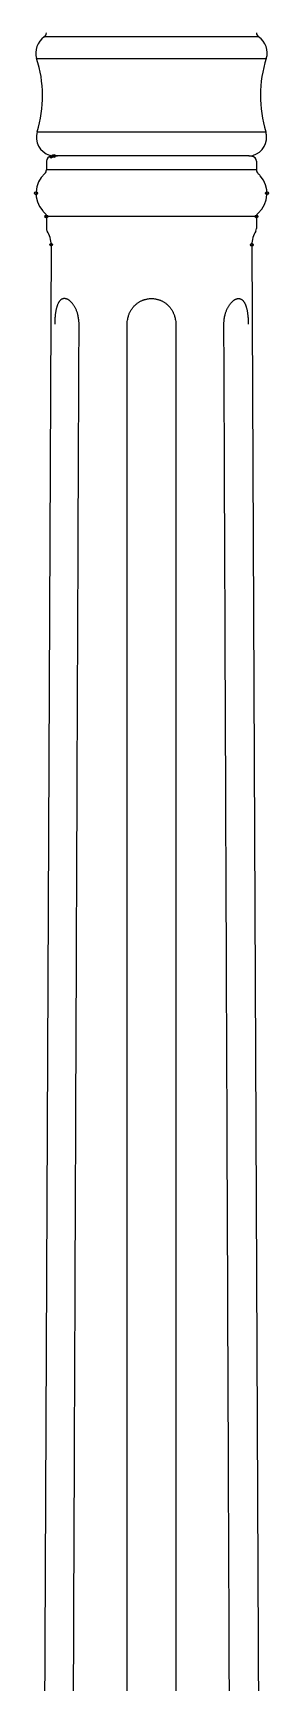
# Model space of a CAD drawing. Extents: x 0 to 115, y 0 to 323.
# Drawn here: x 38 to 48.7, y 74.5 to 149 of the extents above; entities that cross this region are included whole.
import ezdxf

# ---------------------------------------------------------------- set-up
doc = ezdxf.new("R2010")
doc.units = 0
doc.layers.add('LIVELLO_1', color=160, linetype='Continuous')

# ---------------------------------------------------------------- blocks, each defined once
blk = doc.blocks.new('AI9-BLK1')
at = {"layer": 'LIVELLO_1', "color": 7}
for p, q in [((-9.073, -12.972), (-18.748, -12.972)), ((-19.095, -13.945), (-8.729, -13.945)), ((-19.072, -17.253), (-8.751, -17.253)), ((-18.654, -18.586), (-18.654, -18.982)), ((-18.439, -18.375), (-18.154, -18.349)), ((-9.503, -18.349), (-18.323, -18.349)), ((-9.666, -18.349), (-18.154, -18.349)), ((-9.383, -18.375), (-9.666, -18.349)), ((-9.17, -18.586), (-9.17, -18.982)), ((-9.17, -18.982), (-18.654, -18.982)), ((-9.17, -21.088), (-18.654, -21.088)), ((-18.654, -21.088), (-18.654, -21.63)), ((-9.17, -21.088), (-9.17, -21.63)), ((-18.439, -22.359), (-18.863, -115.978)), ((-9.384, -22.359), (-8.956, -115.978))]:
    blk.add_line(p, q, dxfattribs=at)
for centre, radius in [((-18.439, -18.375), 0.0656), ((-18.319, -18.349), 0.0657), ((-9.382, -22.359), 0.0649)]:
    blk.add_circle(centre, radius, dxfattribs=at)
for centre, major_axis, ratio in [((-19.124, -20.032), (-0.0022, -0.0672), 0.96613), ((-8.698, -20.032), (-0.0015, -0.0672), 0.977973), ((-18.652, -21.088), (0.0656, 0), 0.976664), ((-9.171, -21.088), (0.0665, 0), 0.963786), ((-18.439, -22.355), (0.0656, 0), 0.950131)]:
    blk.add_ellipse(centre, major_axis=major_axis, ratio=ratio, dxfattribs=at)
for points in [[(-18.748, -12.972), (-19.069, -13.181), (-19.212, -13.578), (-19.095, -13.945)], [(-18.748, -12.972), (-18.688, -12.931), (-18.654, -12.863), (-18.654, -12.792)], [(-9.17, -12.792), (-9.17, -12.863), (-9.134, -12.931), (-9.073, -12.972)], [(-8.729, -13.945), (-8.608, -13.578), (-8.751, -13.181), (-9.073, -12.972)], [(-19.072, -17.253), (-18.738, -16.173), (-18.748, -15.017), (-19.095, -13.945)], [(-8.729, -13.945), (-9.073, -15.017), (-9.082, -16.173), (-8.751, -17.253)], [(-18.439, -18.375), (-18.557, -18.375), (-18.654, -18.468), (-18.654, -18.586)], [(-9.17, -18.586), (-9.17, -18.468), (-9.266, -18.375), (-9.383, -18.375)], [(-18.724, -19.141), (-18.675, -19.099), (-18.654, -19.041), (-18.654, -18.982)], [(-9.17, -18.982), (-9.17, -19.041), (-9.143, -19.099), (-9.102, -19.141)], [(-18.654, -21.088), (-18.654, -21.028), (-18.675, -20.967), (-18.724, -20.927)], [(-9.102, -20.927), (-9.143, -20.967), (-9.17, -21.028), (-9.17, -21.088)], [(-18.654, -21.63), (-18.654, -21.671), (-18.639, -21.711), (-18.618, -21.744)], [(-18.439, -22.359), (-18.439, -22.142), (-18.503, -21.929), (-18.618, -21.744)], [(-9.205, -21.744), (-9.321, -21.929), (-9.384, -22.142), (-9.384, -22.359)], [(-9.205, -21.744), (-9.184, -21.711), (-9.17, -21.671), (-9.17, -21.63)]]:
    blk.add_open_spline(points, degree=3, dxfattribs=at)
for points, knots in [([(-19.072, -17.253), (-19.211, -17.702), (-18.959, -18.175), (-18.511, -18.314), (-18.448, -18.333), (-18.384, -18.346), (-18.323, -18.349)], [0, 0, 0, 0, 1, 1, 1, 2, 2, 2, 2]), ([(-9.503, -18.349), (-9.034, -18.316), (-8.682, -17.911), (-8.714, -17.444), (-8.72, -17.379), (-8.73, -17.315), (-8.751, -17.253)], [0, 0, 0, 0, 1, 1, 1, 2, 2, 2, 2]), ([(-18.724, -19.141), (-19.215, -19.579), (-19.259, -20.335), (-18.821, -20.828), (-18.79, -20.865), (-18.759, -20.898), (-18.724, -20.927)], [0, 0, 0, 0, 1, 1, 1, 2, 2, 2, 2]), ([(-9.102, -20.927), (-8.605, -20.488), (-8.562, -19.734), (-9.001, -19.24), (-9.03, -19.206), (-9.065, -19.173), (-9.102, -19.141)], [0, 0, 0, 0, 1, 1, 1, 2, 2, 2, 2]), ([(-17.18, -25.946), (-17.18, -25.902), (-17.18, -25.862), (-17.186, -25.816), (-17.187, -25.776), (-17.193, -25.738), (-17.199, -25.7), (-17.201, -25.671), (-17.205, -25.641), (-17.215, -25.61), (-17.218, -25.584), (-17.227, -25.552), (-17.232, -25.525), (-17.238, -25.503), (-17.241, -25.483), (-17.248, -25.463), (-17.256, -25.442), (-17.26, -25.424), (-17.266, -25.405), (-17.276, -25.385), (-17.282, -25.364), (-17.289, -25.347), (-17.298, -25.328), (-17.304, -25.306), (-17.314, -25.286), (-17.321, -25.266), (-17.331, -25.25), (-17.338, -25.231), (-17.35, -25.213), (-17.357, -25.193), (-17.366, -25.178), (-17.379, -25.159), (-17.387, -25.143), (-17.396, -25.129), (-17.405, -25.111), (-17.418, -25.095), (-17.428, -25.082), (-17.437, -25.066), (-17.447, -25.053), (-17.457, -25.039), (-17.468, -25.025), (-17.479, -25.013), (-17.487, -24.999), (-17.499, -24.987), (-17.508, -24.976), (-17.518, -24.964), (-17.529, -24.952), (-17.541, -24.943), (-17.55, -24.932), (-17.56, -24.921), (-17.57, -24.913), (-17.581, -24.905), (-17.59, -24.897), (-17.601, -24.889), (-17.611, -24.88), (-17.621, -24.872), (-17.631, -24.866), (-17.641, -24.862), (-17.651, -24.851), (-17.662, -24.845), (-17.67, -24.84), (-17.683, -24.836), (-17.69, -24.83), (-17.701, -24.824), (-17.712, -24.82), (-17.72, -24.816), (-17.731, -24.811), (-17.741, -24.808), (-17.75, -24.805), (-17.759, -24.805), (-17.769, -24.8), (-17.78, -24.799), (-17.787, -24.796), (-17.795, -24.793), (-17.805, -24.79), (-17.814, -24.79), (-17.823, -24.79), (-17.832, -24.79), (-17.842, -24.79), (-17.85, -24.79), (-17.861, -24.79), (-17.869, -24.79), (-17.875, -24.79), (-17.884, -24.793), (-17.893, -24.796), (-17.903, -24.796), (-17.912, -24.8), (-17.922, -24.802), (-17.929, -24.805), (-17.936, -24.808), (-17.944, -24.811), (-17.953, -24.816), (-17.96, -24.82), (-17.97, -24.824), (-17.975, -24.83), (-17.986, -24.836), (-17.992, -24.84), (-18.002, -24.845), (-18.008, -24.851), (-18.017, -24.857), (-18.025, -24.865), (-18.032, -24.872), (-18.039, -24.88), (-18.044, -24.889), (-18.053, -24.897), (-18.061, -24.905), (-18.066, -24.912), (-18.075, -24.921), (-18.083, -24.932), (-18.089, -24.943), (-18.094, -24.952), (-18.102, -24.964), (-18.109, -24.976), (-18.116, -24.987), (-18.122, -24.999), (-18.125, -25.013), (-18.135, -25.025), (-18.141, -25.039), (-18.144, -25.053), (-18.152, -25.066), (-18.156, -25.082), (-18.164, -25.097), (-18.17, -25.112), (-18.174, -25.131), (-18.181, -25.146), (-18.184, -25.161), (-18.189, -25.178), (-18.196, -25.193), (-18.202, -25.213), (-18.205, -25.231), (-18.21, -25.25), (-18.214, -25.268), (-18.217, -25.286), (-18.222, -25.306), (-18.226, -25.328), (-18.232, -25.347), (-18.233, -25.367), (-18.236, -25.389), (-18.241, -25.405), (-18.242, -25.424), (-18.245, -25.444), (-18.247, -25.465), (-18.25, -25.483), (-18.253, -25.503), (-18.257, -25.525), (-18.258, -25.552), (-18.263, -25.584), (-18.266, -25.613), (-18.266, -25.641), (-18.267, -25.673), (-18.271, -25.7), (-18.274, -25.741), (-18.274, -25.78), (-18.275, -25.816), (-18.277, -25.862), (-18.277, -25.902), (-18.277, -25.946)], [0, 0, 0, 0, 1, 1, 1, 2, 2, 2, 3, 3, 3, 4, 4, 4, 5, 5, 5, 6, 6, 6, 7, 7, 7, 8, 8, 8, 9, 9, 9, 10, 10, 10, 11, 11, 11, 12, 12, 12, 13, 13, 13, 14, 14, 14, 15, 15, 15, 16, 16, 16, 17, 17, 17, 18, 18, 18, 19, 19, 19, 20, 20, 20, 21, 21, 21, 22, 22, 22, 23, 23, 23, 24, 24, 24, 25, 25, 25, 26, 26, 26, 27, 27, 27, 28, 28, 28, 29, 29, 29, 30, 30, 30, 31, 31, 31, 32, 32, 32, 33, 33, 33, 34, 34, 34, 35, 35, 35, 36, 36, 36, 37, 37, 37, 38, 38, 38, 39, 39, 39, 40, 40, 40, 41, 41, 41, 42, 42, 42, 43, 43, 43, 44, 44, 44, 45, 45, 45, 46, 46, 46, 47, 47, 47, 48, 48, 48, 49, 49, 49, 50, 50, 50, 51, 51, 51, 52, 52, 52, 52]), ([(-15.008, -25.946), (-15.007, -25.906), (-15.007, -25.865), (-15.004, -25.825), (-15.001, -25.789), (-14.992, -25.752), (-14.986, -25.717), (-14.983, -25.688), (-14.974, -25.662), (-14.969, -25.633), (-14.958, -25.606), (-14.952, -25.581), (-14.944, -25.552), (-14.937, -25.532), (-14.93, -25.515), (-14.922, -25.494), (-14.916, -25.476), (-14.908, -25.457), (-14.898, -25.439), (-14.889, -25.419), (-14.88, -25.402), (-14.872, -25.384), (-14.862, -25.363), (-14.85, -25.344), (-14.838, -25.328), (-14.83, -25.308), (-14.817, -25.291), (-14.805, -25.272), (-14.792, -25.254), (-14.783, -25.237), (-14.767, -25.222), (-14.755, -25.204), (-14.743, -25.188), (-14.73, -25.172), (-14.714, -25.156), (-14.701, -25.141), (-14.686, -25.126), (-14.671, -25.109), (-14.656, -25.095), (-14.643, -25.082), (-14.628, -25.071), (-14.613, -25.053), (-14.597, -25.04), (-14.583, -25.03), (-14.565, -25.018), (-14.552, -25.005), (-14.534, -24.993), (-14.52, -24.979), (-14.503, -24.972), (-14.487, -24.961), (-14.47, -24.95), (-14.455, -24.941), (-14.439, -24.932), (-14.423, -24.921), (-14.406, -24.912), (-14.391, -24.905), (-14.373, -24.897), (-14.361, -24.889), (-14.343, -24.881), (-14.328, -24.877), (-14.31, -24.869), (-14.297, -24.862), (-14.281, -24.856), (-14.265, -24.851), (-14.25, -24.845), (-14.234, -24.84), (-14.22, -24.836), (-14.198, -24.83), (-14.179, -24.824), (-14.155, -24.82), (-14.132, -24.814), (-14.112, -24.808), (-14.089, -24.805), (-14.062, -24.8), (-14.032, -24.796), (-14.004, -24.793), (-13.971, -24.79), (-13.943, -24.79), (-13.91, -24.79)], [0, 0, 0, 0, 1, 1, 1, 2, 2, 2, 3, 3, 3, 4, 4, 4, 5, 5, 5, 6, 6, 6, 7, 7, 7, 8, 8, 8, 9, 9, 9, 10, 10, 10, 11, 11, 11, 12, 12, 12, 13, 13, 13, 14, 14, 14, 15, 15, 15, 16, 16, 16, 17, 17, 17, 18, 18, 18, 19, 19, 19, 20, 20, 20, 21, 21, 21, 22, 22, 22, 23, 23, 23, 24, 24, 24, 25, 25, 25, 26, 26, 26, 26]), ([(-13.91, -24.79), (-13.88, -24.79), (-13.848, -24.79), (-13.818, -24.793), (-13.79, -24.796), (-13.762, -24.8), (-13.732, -24.805), (-13.71, -24.808), (-13.689, -24.814), (-13.668, -24.82), (-13.646, -24.824), (-13.622, -24.83), (-13.602, -24.836), (-13.586, -24.84), (-13.573, -24.845), (-13.557, -24.851), (-13.543, -24.856), (-13.525, -24.862), (-13.51, -24.869), (-13.494, -24.877), (-13.48, -24.881), (-13.464, -24.889), (-13.447, -24.897), (-13.43, -24.905), (-13.416, -24.912), (-13.398, -24.92), (-13.385, -24.93), (-13.366, -24.941), (-13.35, -24.949), (-13.334, -24.961), (-13.318, -24.969), (-13.305, -24.979), (-13.286, -24.993), (-13.27, -25.005), (-13.257, -25.014), (-13.241, -25.03), (-13.225, -25.04), (-13.21, -25.053), (-13.194, -25.068), (-13.18, -25.082), (-13.166, -25.095), (-13.149, -25.109), (-13.137, -25.124), (-13.124, -25.138), (-13.108, -25.153), (-13.094, -25.17), (-13.08, -25.187), (-13.066, -25.202), (-13.055, -25.22), (-13.042, -25.237), (-13.028, -25.254), (-13.017, -25.272), (-13.005, -25.291), (-12.994, -25.306), (-12.982, -25.328), (-12.972, -25.344), (-12.963, -25.363), (-12.952, -25.384), (-12.942, -25.402), (-12.931, -25.419), (-12.925, -25.439), (-12.914, -25.457), (-12.906, -25.476), (-12.898, -25.494), (-12.894, -25.514), (-12.885, -25.532), (-12.878, -25.552), (-12.869, -25.581), (-12.861, -25.604), (-12.855, -25.633), (-12.845, -25.662), (-12.842, -25.688), (-12.836, -25.717), (-12.827, -25.752), (-12.824, -25.789), (-12.819, -25.825), (-12.814, -25.865), (-12.814, -25.906), (-12.812, -25.946)], [0, 0, 0, 0, 1, 1, 1, 2, 2, 2, 3, 3, 3, 4, 4, 4, 5, 5, 5, 6, 6, 6, 7, 7, 7, 8, 8, 8, 9, 9, 9, 10, 10, 10, 11, 11, 11, 12, 12, 12, 13, 13, 13, 14, 14, 14, 15, 15, 15, 16, 16, 16, 17, 17, 17, 18, 18, 18, 19, 19, 19, 20, 20, 20, 21, 21, 21, 22, 22, 22, 23, 23, 23, 24, 24, 24, 25, 25, 25, 26, 26, 26, 26]), ([(-10.642, -25.946), (-10.642, -25.902), (-10.64, -25.859), (-10.636, -25.816), (-10.634, -25.776), (-10.629, -25.738), (-10.624, -25.7), (-10.62, -25.668), (-10.615, -25.641), (-10.611, -25.61), (-10.601, -25.581), (-10.596, -25.552), (-10.59, -25.525), (-10.584, -25.503), (-10.579, -25.483), (-10.573, -25.463), (-10.565, -25.442), (-10.56, -25.424), (-10.554, -25.402), (-10.545, -25.384), (-10.54, -25.364), (-10.532, -25.344), (-10.524, -25.324), (-10.515, -25.306), (-10.509, -25.286), (-10.499, -25.266), (-10.493, -25.248), (-10.481, -25.231), (-10.475, -25.213), (-10.463, -25.193), (-10.452, -25.175), (-10.443, -25.159), (-10.435, -25.143), (-10.426, -25.129), (-10.415, -25.111), (-10.406, -25.095), (-10.394, -25.08), (-10.384, -25.066), (-10.375, -25.053), (-10.365, -25.039), (-10.355, -25.025), (-10.345, -25.013), (-10.332, -24.999), (-10.323, -24.987), (-10.313, -24.976), (-10.3, -24.964), (-10.293, -24.952), (-10.282, -24.943), (-10.271, -24.932), (-10.262, -24.923), (-10.252, -24.913), (-10.243, -24.905), (-10.232, -24.897), (-10.223, -24.889), (-10.21, -24.88), (-10.199, -24.872), (-10.193, -24.866), (-10.182, -24.862), (-10.172, -24.851), (-10.161, -24.845), (-10.152, -24.84), (-10.141, -24.836), (-10.132, -24.83), (-10.123, -24.824), (-10.113, -24.82), (-10.1, -24.816), (-10.093, -24.811), (-10.082, -24.808), (-10.072, -24.807), (-10.063, -24.805), (-10.055, -24.8), (-10.046, -24.799), (-10.036, -24.796), (-10.027, -24.793), (-10.016, -24.79), (-10.008, -24.79), (-9.999, -24.79), (-9.99, -24.79), (-9.98, -24.79), (-9.971, -24.79), (-9.961, -24.79), (-9.954, -24.79), (-9.945, -24.79), (-9.938, -24.793), (-9.927, -24.796), (-9.919, -24.799), (-9.911, -24.8), (-9.899, -24.805), (-9.893, -24.805), (-9.887, -24.808), (-9.877, -24.811), (-9.869, -24.816), (-9.86, -24.82), (-9.854, -24.824), (-9.844, -24.83), (-9.836, -24.836), (-9.829, -24.84), (-9.821, -24.845), (-9.811, -24.851), (-9.805, -24.862), (-9.797, -24.866), (-9.791, -24.872), (-9.786, -24.88), (-9.775, -24.889), (-9.769, -24.897), (-9.761, -24.905), (-9.755, -24.913), (-9.747, -24.921), (-9.741, -24.932), (-9.735, -24.943), (-9.728, -24.952), (-9.719, -24.964), (-9.712, -24.976), (-9.708, -24.987), (-9.702, -24.999), (-9.694, -25.013), (-9.688, -25.025), (-9.68, -25.039), (-9.675, -25.053), (-9.67, -25.068), (-9.666, -25.082), (-9.657, -25.097), (-9.653, -25.112), (-9.647, -25.131), (-9.644, -25.146), (-9.638, -25.161), (-9.63, -25.178), (-9.627, -25.193), (-9.624, -25.213), (-9.617, -25.231), (-9.612, -25.25), (-9.609, -25.268), (-9.606, -25.286), (-9.6, -25.306), (-9.596, -25.328), (-9.593, -25.347), (-9.589, -25.367), (-9.586, -25.389), (-9.584, -25.405), (-9.578, -25.424), (-9.577, -25.444), (-9.573, -25.465), (-9.57, -25.485), (-9.569, -25.503), (-9.567, -25.525), (-9.563, -25.554), (-9.56, -25.584), (-9.556, -25.613), (-9.554, -25.641), (-9.553, -25.673), (-9.55, -25.7), (-9.548, -25.741), (-9.547, -25.78), (-9.545, -25.816), (-9.545, -25.862), (-9.544, -25.902), (-9.544, -25.946)], [0, 0, 0, 0, 1, 1, 1, 2, 2, 2, 3, 3, 3, 4, 4, 4, 5, 5, 5, 6, 6, 6, 7, 7, 7, 8, 8, 8, 9, 9, 9, 10, 10, 10, 11, 11, 11, 12, 12, 12, 13, 13, 13, 14, 14, 14, 15, 15, 15, 16, 16, 16, 17, 17, 17, 18, 18, 18, 19, 19, 19, 20, 20, 20, 21, 21, 21, 22, 22, 22, 23, 23, 23, 24, 24, 24, 25, 25, 25, 26, 26, 26, 27, 27, 27, 28, 28, 28, 29, 29, 29, 30, 30, 30, 31, 31, 31, 32, 32, 32, 33, 33, 33, 34, 34, 34, 35, 35, 35, 36, 36, 36, 37, 37, 37, 38, 38, 38, 39, 39, 39, 40, 40, 40, 41, 41, 41, 42, 42, 42, 43, 43, 43, 44, 44, 44, 45, 45, 45, 46, 46, 46, 47, 47, 47, 48, 48, 48, 49, 49, 49, 50, 50, 50, 51, 51, 51, 52, 52, 52, 52]), ([(-17.532, -113.521), (-17.473, -98.924), (-17.417, -84.328), (-17.357, -69.733), (-17.299, -55.137), (-17.24, -40.541), (-17.18, -25.946)], [0, 0, 0, 0, 1, 1, 1, 2, 2, 2, 2]), ([(-15.013, -113.521), (-15.013, -98.924), (-15.01, -84.328), (-15.01, -69.733), (-15.01, -55.137), (-15.008, -40.541), (-15.008, -25.946)], [0, 0, 0, 0, 1, 1, 1, 2, 2, 2, 2]), ([(-12.812, -25.946), (-12.812, -40.541), (-12.812, -55.137), (-12.811, -69.733), (-12.811, -84.328), (-12.811, -98.924), (-12.807, -113.521)], [0, 0, 0, 0, 1, 1, 1, 2, 2, 2, 2]), ([(-10.291, -113.521), (-10.349, -98.924), (-10.409, -84.328), (-10.465, -69.733), (-10.524, -55.137), (-10.582, -40.541), (-10.642, -25.946)], [0, 0, 0, 0, 1, 1, 1, 2, 2, 2, 2])]:
    blk.add_open_spline(points, degree=3, knots=knots, dxfattribs=at)

msp = doc.modelspace()

# ---------------------------------------------------------------- block references
at = {"layer": 'LIVELLO_1', "color": 7}
msp.add_blockref('AI9-BLK1', (57.240778, 161.827418), dxfattribs=at)

doc.saveas('drawing.dxf')
